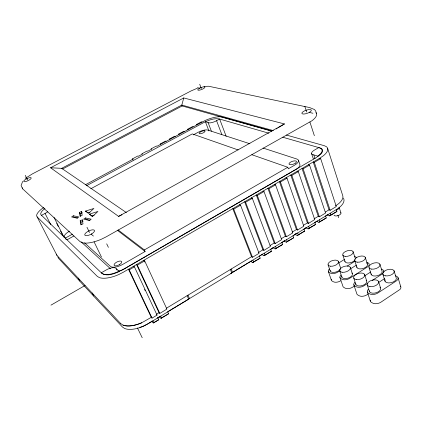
<?xml version="1.0" encoding="UTF-8"?>
<svg xmlns="http://www.w3.org/2000/svg" width="422" height="422" viewBox="0 0 422 422"><rect width="100%" height="100%" fill="white"/><g stroke="black" fill="none" stroke-linecap="round" stroke-linejoin="round"><path stroke-width="0.63" d="M278.372 127.618L284.449 123.941L183.744 97.957L181.819 105.057L182.177 105.959L271.895 131.205M22.651 181.439L21.1 185.585L22.661 188.834L80.117 241.679L82.227 242.745A22.746 8.482 -25.4 0 0 101.438 239.195L106.175 236.842L311.927 120.776A21.216 7.153 -19.3 0 0 315.93 112.69M44.959 208.515C43.134 209.919 41.055 211.543 40.649 213.943L41.055 214.867L102.082 273.535C107.489 276.6 114.151 273.794 119.352 271.499L116.451 268.888A8.382 3.534 -26.1 0 0 105.674 270.265L101.296 272.786M335.511 205.915L338.739 203.599A20.198 8.799 -18 0 0 342.769 195.734L327.651 148.444M26.38 177.678L32.315 173.938L190.966 90.978L197.385 88.214M85.434 217.942L83.661 219.166L89.401 220.421L91.184 219.182L85.434 217.942L86.151 219.414L89.986 220.252M73.354 215.769L71.603 216.961L77.078 218.163L78.835 216.961L73.354 215.769L74.061 217.214L77.722 218.016M368.126 294.06L367.024 294.778A5.686 3.112 -15.6 0 1 360.246 296.138A13.689 7.438 -15.3 0 1 357.207 294.493A5.671 3.096 -15.7 0 1 356.817 293.765L353.847 284.792M378.634 282.471L384.611 278.589M367.857 283.273L364.081 285.72A5.718 3.07 -15.8 0 1 357.27 287.113A13.768 7.332 -15.6 0 1 354.232 285.509A5.702 3.054 -15.9 0 1 354.907 282.265M372.172 280.482L381.878 274.2A5.708 3.007 -15 0 0 382.87 273.419M364.713 275.824L370.759 271.937M354.855 285.752L352.692 287.145A5.518 2.959 -16.4 0 1 346.135 288.49A13.288 7.079 -16.1 0 1 343.25 286.928A5.507 2.949 -16.5 0 1 342.896 286.237L339.926 277.454M350.344 268.956L356.463 265.063M340.016 270.687L337.806 272.084A5.412 2.796 -17.2 0 1 331.397 273.451A13.035 6.683 -17 0 1 328.643 271.995A5.402 2.78 -17.3 0 1 329.429 268.983M347.2 266.129L354.939 261.223M338.608 263.08L344.616 259.287M151.408 321.163L153.302 322.983L158.793 319.728L157.891 317.813M159.2 316.669L160.977 318.32L168.542 313.804L167.708 311.858M250.436 261.234L252.688 262.584L260.168 258.116L259.435 256.196M261.698 254.424L263.982 255.721L271.452 251.259L270.729 249.344M272.855 247.677L275.165 248.922L282.619 244.475L281.917 242.56M283.911 240.994L286.248 242.191L293.686 237.75L292.995 235.835M295.115 234.49L297.225 235.518L304.647 231.087L303.977 229.172M305.76 227.827L308.102 228.909L315.508 224.483L314.854 222.573M316.706 221.408L318.879 222.357L326.269 217.947L325.631 216.032M327.14 214.861L329.556 215.869L336.93 211.464L336.308 209.555M153.302 322.983L158.793 319.728M160.977 318.32L168.542 313.804M252.688 262.584L260.168 258.116M263.982 255.721L271.452 251.259M275.165 248.922L282.619 244.475M286.248 242.191L293.686 237.75M297.225 235.518L304.647 231.087M308.102 228.909L315.508 224.483M318.879 222.357L326.269 217.947M329.556 215.869L336.93 211.464M152.057 318.125L129.206 269.858L128.467 269.22L151.292 317.397L152.057 318.125L157.053 315.097L134.407 266.836L133.663 266.208M159.822 313.393L137.303 265.153L136.554 264.531L159.041 312.681L159.822 313.393L166.912 309.104L144.683 260.865L143.918 260.253L144.741 262.036M252.509 257.278L233.725 209.138L232.78 208.668L251.549 256.713L252.509 257.278L259.076 253.3L240.545 205.176L239.585 204.717M263.914 250.373L245.593 202.243L244.628 201.79L262.932 249.824L263.914 250.373L270.423 246.432L252.324 198.335L251.343 197.892M275.213 243.531L257.299 195.444L256.312 195.011L274.21 243.003L275.213 243.531L281.659 239.627L263.993 191.556L262.99 191.134M286.401 236.753L268.919 188.697L267.907 188.281L285.383 236.246L286.401 236.753L292.789 232.886L275.55 184.841L274.527 184.435M297.489 230.043L280.43 182.009L279.396 181.608L296.45 229.547L297.489 230.043L303.819 226.208L286.992 178.195L285.947 177.804M298.328 171.612L291.824 175.388L290.774 175.009L307.416 222.916L308.471 223.391L314.743 219.593L298.328 171.612L297.262 171.237M309.558 165.092L303.112 168.832L302.041 168.468L318.278 216.344L319.354 216.802L325.568 213.041L309.558 165.092L308.471 164.733M320.678 158.63L314.321 162.322L313.229 161.969L329.039 209.829L330.136 210.272L336.292 206.548L320.678 158.63L319.57 158.287M147.267 324.143L152.305 321.089M157.337 318.03L159.579 316.674M167.972 311.584L188.676 299.135L187.141 295.669M251.475 260.907L231.187 273.208L336.629 209.359L339.852 207.049A20.156 8.862 -17.9 0 0 343.371 198.071M259.361 256.122L262.742 254.07M270.634 249.286L274.01 247.234M281.901 242.45L284.718 240.74M293.169 235.613L295.986 233.904M303.877 229.12L306.694 227.411M314.58 222.626L317.397 220.917M325.853 215.79L328.105 214.423M188.676 299.135L147.816 323.927L143.38 326.232A21.517 10.423 -26.3 0 1 124.701 328.511L122.48 327.05L93.942 296.386L92.36 293.248M188.745 299.024L231.799 272.981L230.386 269.516M276.167 128.958L277.27 128.288M151.772 317.064L141.718 322.777A21.564 10.355 -26.3 0 1 123.018 325.109L120.792 323.648M156.177 314.411L159.516 312.391M166.221 308.34L251.549 256.713M258.275 252.63L263.381 249.555M270.112 245.472L274.653 242.734M281.384 238.646L285.356 236.257M292.098 232.169L296.629 229.441M303.371 225.348L307.896 222.621M314.084 218.865L318.605 216.143M325.357 212.044L329.302 209.66M129.206 269.858L134.407 266.836M137.303 265.153L144.683 260.865M233.725 209.138L240.545 205.176M245.593 202.243L252.324 198.335M257.299 195.444L263.993 191.556M268.919 188.697L275.55 184.841M280.43 182.009L286.992 178.195M124.975 268.524L295.859 169.512A9.785 3.798 -19.3 0 0 299.947 164.707L298.523 160.513M118.171 229.969L144.387 249.94L287.783 167.276L288.316 168.816L294.414 165.297A9.812 3.756 -19.3 0 0 296.93 159.057L263.08 148.048M50.967 305.148L85.075 285.467M144.387 249.94L145.094 251.491L122.95 264.277A10.444 4.341 -25.6 0 1 110.416 266.345L84.564 242.856M318.768 147.589L315.092 149.704A7.786 2.938 -18.4 0 0 313.789 154.906L315.012 158.63M183.744 97.957L50.566 167.766L118.593 216.391L284.449 123.941M69.466 231.172A8.276 2.98 -26.1 0 0 64.587 237.28L65.405 238.071L72.494 234.147M67.019 239.807L73.934 235.972M295.516 233.851L296.698 233.202M193.334 134.861L197.818 132.434A7.886 2.495 -21.8 0 1 207.719 130.039L249.919 143.765M41.535 215.325L45.054 213.427A6.515 2.099 -26.1 0 0 47.807 211.702M208.927 130.904L205.393 121.773L208.099 122.602A6.04 1.852 -21.5 0 0 216.57 120.708L219.635 119.051L226.16 136.322M90.825 188.755L192.274 133.916L238.166 149.947M133.046 160.017L132.534 158.846L137.899 155.961L138.448 156.224L142.404 154.099L141.85 153.84L147.178 150.976L147.737 151.229L151.667 149.114L151.097 148.866L156.388 146.023L156.963 146.265L205.54 120.307A16.331 5.059 -21.6 0 1 219.999 116.725L222.051 116.978M85.719 184.588L133.072 159.115L132.534 158.846M86.674 185.627L203.879 122.507C208.484 120.296 213.611 118.134 218.823 118.819L268.84 133.215M50.566 167.766L61.681 168.331L181.819 105.057L273.403 130.625M62.704 168.932L182.177 105.959M230.802 273.503L231.799 272.981M146.687 324.444L143.781 325.958A16.316 7.949 -26.4 0 1 139.777 327.409M118.593 216.391L121.937 214.766M81.53 211.48L82.184 215.31L80.08 216.222L79.452 212.382L81.53 211.48L81.995 212.44M80.581 216.396L80.154 213.822L82.227 212.92M82.316 219.841L83.002 223.892L80.839 224.831L80.185 220.769L82.316 219.841L83.039 221.318L80.903 222.246L81.288 224.573M85.513 211.084L93.916 208.447L88.488 213.421L85.513 211.084L88.108 212.778L89.965 212.197M89.39 214.128L97.93 211.459L92.455 216.533L89.39 214.128L92.729 216.539M91.869 215.869L94.243 215.13M204.042 86.42L208.589 86.236L309.6 107.557L314.522 109.546L315.709 111.081L316.574 113.787M197.464 87.697L199.659 88.182M309.215 112.421L312.918 113.238M222.679 117.152L271.262 130.799M286.401 135.051L324.26 145.685L326.417 146.703A20.783 7.87 -18.8 0 1 323.273 155.829L319.908 158.092L123.14 272.317L118.524 274.653A22.245 9.31 -25.8 0 1 99.523 277.671L97.366 276.436L37.12 216.887L36.619 215.695A17.513 5.681 -25.9 0 1 43.862 207.355M282.766 137.224L320.04 147.953L321.712 148.76L322.608 150.068L322.498 151.714L321.374 153.597L318.257 156.272L313.789 154.906M202.08 121.995L201.442 121.8L196.362 124.527L197 124.727M193.186 126.779L192.559 126.574L187.426 129.332L188.048 129.543M251.813 154.71L287.783 167.276M184.229 131.595L183.612 131.384L178.443 134.164L179.049 134.386M175.209 136.454L174.602 136.227L169.396 139.028L169.987 139.26M166.12 141.338L165.529 141.106L160.281 143.928L160.861 144.166M319.486 147.795L321.153 148.597A15.514 5.871 -18.8 0 1 318.731 155.401L316.674 157.337L121.515 270.402L117.564 271.889A16.6 6.937 -25.8 0 1 103.443 274.158L101.739 273.213M61.681 168.331L126.4 212.598M117.474 230.365L145.094 251.491M25.172 177.799L26.444 178.881M91.184 234.168L93.42 236.072M81.124 241.832L110.527 268.788M156.277 314.379L157.053 315.097M37.12 216.887L56.996 255.447L120.797 323.658M78.434 278.367L79.964 281.374L93.658 296.086L92.075 292.947M78.17 278.082L79.7 281.084L58.436 258.238L57.851 256.887M45.054 213.427L50.719 224.546M25.246 175.336L27.594 179.941M65.405 238.071L66.185 239.617M54.037 217.446L64.028 237.233M56.743 223.481L58.21 226.382M60.557 231.029L62.904 235.676M80.185 220.769L80.903 222.246M79.452 212.382L80.154 213.822M137.435 327.936L142.209 337.748M86.974 227.273L89.527 232.517M94.069 241.832L101.449 256.977M116.451 268.888L117.026 270.08M106.697 243.832L108.396 247.366M152.933 320.82L153.84 322.74M144.551 289.402L145.11 290.589M160.655 316.136L161.552 318.051M188.006 295.157L189.541 298.623M56.416 254.102L56.996 255.447M22.218 187.753L22.661 188.834M231.214 269.004L232.622 272.47M252.894 260.168L253.643 262.083M208.099 122.602L211.406 131.179M199.717 84.252L201.357 88.546M264.251 253.279L264.979 255.194M216.57 120.708L221.877 134.671M275.497 246.453L276.21 248.368M286.638 239.691L287.335 241.606M297.674 232.997L298.354 234.906M291.824 175.388L308.471 223.391M308.609 226.361L309.273 228.27M328.321 271.341L331.291 279.96M328.1 264.884L330.194 270.982M319.443 219.788L320.092 221.698M339.757 270.882L341.852 277.096M303.112 168.832L319.354 216.802M338.397 261.466L340.454 267.59A5.407 2.785 -17.2 0 1 335.669 272.1A5.407 2.785 -17.2 0 1 330.115 270.254M342.828 255.099L344.996 261.635M311.52 153.381L313.377 159.01M314.321 162.322L330.136 210.272M330.178 213.274L330.811 215.183M350.313 267.395L352.37 273.635M353.747 278.082L355.841 284.433M337.885 215.267L338.687 217.715M340.96 212.994L339.177 207.503A3.64 1.625 -17.5 0 1 336.107 210.14M353.093 251.681L355.218 258.243M304.832 106.413L306.657 112.02M309.901 121.995L314.358 135.71M354.749 260.838L356.917 267.495M367.346 291.908L370.31 301.065M364.619 274.516L366.671 280.894M367.309 285.061L369.398 291.544M369.055 267.717L371.212 274.527M365.267 257.351L367.393 264.04M378.492 281.421L380.538 287.931M379.89 264.156L382.005 270.993A5.697 3.001 -15.1 0 1 377.236 275.714A5.697 3.001 -15.1 0 1 371.065 273.757M382.918 274.39L385.07 281.337M398.041 277.676L400.81 286.897M394.058 270.75L396.163 277.729A5.866 3.144 -14.3 0 1 390.603 282.766A5.866 3.144 -14.3 0 1 385.101 279.675M340.728 212.619A3.624 1.641 -17.4 0 1 338.36 215.489A3.624 1.641 -17.4 0 1 334.018 215.093M354.649 256.492A13.024 6.641 -16.7 0 1 356.537 257.536M340.749 280.788A5.386 2.838 -17 0 1 334.372 282.118A12.961 6.784 -16.8 0 1 331.618 280.625A5.37 2.822 -17.1 0 1 331.317 279.195M355.102 259.736A5.391 2.738 -16.5 0 1 349.173 262.932A5.391 2.738 -16.5 0 1 344.895 260.923M366.76 262.22A13.356 6.931 -16.1 0 1 368.738 263.312A5.539 2.859 -15.8 0 1 367.182 267.121L349.743 278.283A5.549 2.917 -16.6 0 1 343.155 279.659A13.362 6.979 -16.4 0 1 340.274 278.135A5.539 2.907 -16.7 0 1 341.013 275.023M366.897 263.423A5.528 2.854 -15.9 0 1 363.368 268.397A5.528 2.854 -15.9 0 1 356.79 266.757M351.895 273.002A5.544 2.907 -16.6 0 1 348.234 278.082A5.544 2.907 -16.6 0 1 341.751 276.341M381.288 269.094A13.757 7.285 -15.3 0 1 383.382 270.244A5.708 3.007 -15 0 1 383.551 272.57M366.159 280.229A5.708 3.054 -15.8 0 1 362.503 285.499A5.708 3.054 -15.8 0 1 355.714 283.642M395.367 275.751A14.158 7.633 -14.5 0 1 397.566 276.959A5.871 3.144 -14.2 0 1 396.121 281.063L377.985 292.931A5.882 3.218 -15 0 1 370.959 294.34A14.163 7.686 -14.8 0 1 367.762 292.652A5.866 3.202 -15.1 0 1 368.374 289.286M370.273 300.206A5.834 3.244 -14.8 0 0 370.732 301.82A14.079 7.791 -14.5 0 0 373.924 303.55A5.85 3.26 -14.8 0 0 380.913 302.178L399.924 289.497A5.839 3.191 -13.9 0 0 400.341 286.169M379.985 287.24A5.871 3.202 -15 0 1 376.345 292.694A5.871 3.202 -15 0 1 369.245 290.721M141.713 322.767A21.564 10.355 -26.3 0 1 123.013 325.098M124.501 268.793A10.413 4.389 -25.6 0 1 118.144 271.172M295.294 163.214L294.487 163.689A3.935 1.509 -19.2 0 1 289.007 163.958A3.935 1.509 -19.2 0 1 294.181 160.909A3.935 1.509 -19.2 0 1 295.294 163.214M119.732 264.452L118.782 264.99A4.194 1.751 -25.7 0 1 114.151 264.499A4.194 1.751 -25.7 0 1 120.249 261.049A4.194 1.751 -25.7 0 1 119.732 264.452M91.796 233.83L90.572 234.5A5.375 1.989 -25.7 0 1 84.864 234.141A5.375 1.989 -25.7 0 1 92.729 229.816A5.375 1.989 -25.7 0 1 91.796 233.83M309.732 112.136L308.698 112.706A4.98 1.646 -19 0 1 301.851 113.281A4.98 1.646 -19 0 1 308.482 109.636A4.98 1.646 -19 0 1 309.732 112.136M26.913 178.633L25.969 179.134A4.146 1.166 -25.7 0 0 24.93 181.713A4.146 1.166 -25.7 0 0 31.059 178.469A4.146 1.166 -25.7 0 0 26.913 178.633M200.07 87.966L199.247 88.404A3.84 1.023 -21.7 0 0 199.601 90.118A3.84 1.023 -21.7 0 0 204.928 87.296A3.84 1.023 -21.7 0 0 200.07 87.966M204.823 130.925L204.454 130.815A3.144 0.992 -21.8 0 0 199.5 132.693A3.144 0.992 -21.8 0 0 201.901 133.41A3.144 0.992 -21.8 0 0 204.823 130.925M345.138 256.381A5.417 2.706 -16.7 0 0 353.209 252.388A5.417 2.706 -16.7 0 0 345.555 251.454A5.417 2.706 -16.7 0 0 345.138 256.381M330.352 266.219A5.428 2.754 -17.3 0 0 338.491 262.189A5.428 2.754 -17.3 0 0 330.922 261.165A5.428 2.754 -17.3 0 0 330.352 266.219M357.17 262.173A5.555 2.822 -16 0 0 365.41 258.079A5.555 2.822 -16 0 0 357.471 257.077A5.555 2.822 -16 0 0 357.17 262.173M342.115 272.28A5.565 2.875 -16.7 0 0 350.429 268.144A5.565 2.875 -16.7 0 0 342.58 267.047A5.565 2.875 -16.7 0 0 342.115 272.28M371.613 269.13A5.723 2.97 -15.3 0 0 380.053 264.916A5.723 2.97 -15.3 0 0 371.771 263.824A5.723 2.97 -15.3 0 0 371.613 269.13M356.247 279.554A5.734 3.023 -16 0 0 364.761 275.297A5.734 3.023 -16 0 0 356.564 274.1A5.734 3.023 -16 0 0 356.247 279.554M385.613 275.867A5.892 3.107 -14.5 0 0 394.253 271.536A5.892 3.107 -14.5 0 0 385.624 270.36A5.892 3.107 -14.5 0 0 385.613 275.867M369.946 286.607A5.897 3.17 -15.2 0 0 378.661 282.234A5.897 3.17 -15.2 0 0 370.12 280.941A5.897 3.17 -15.2 0 0 369.946 286.607"/></g></svg>
